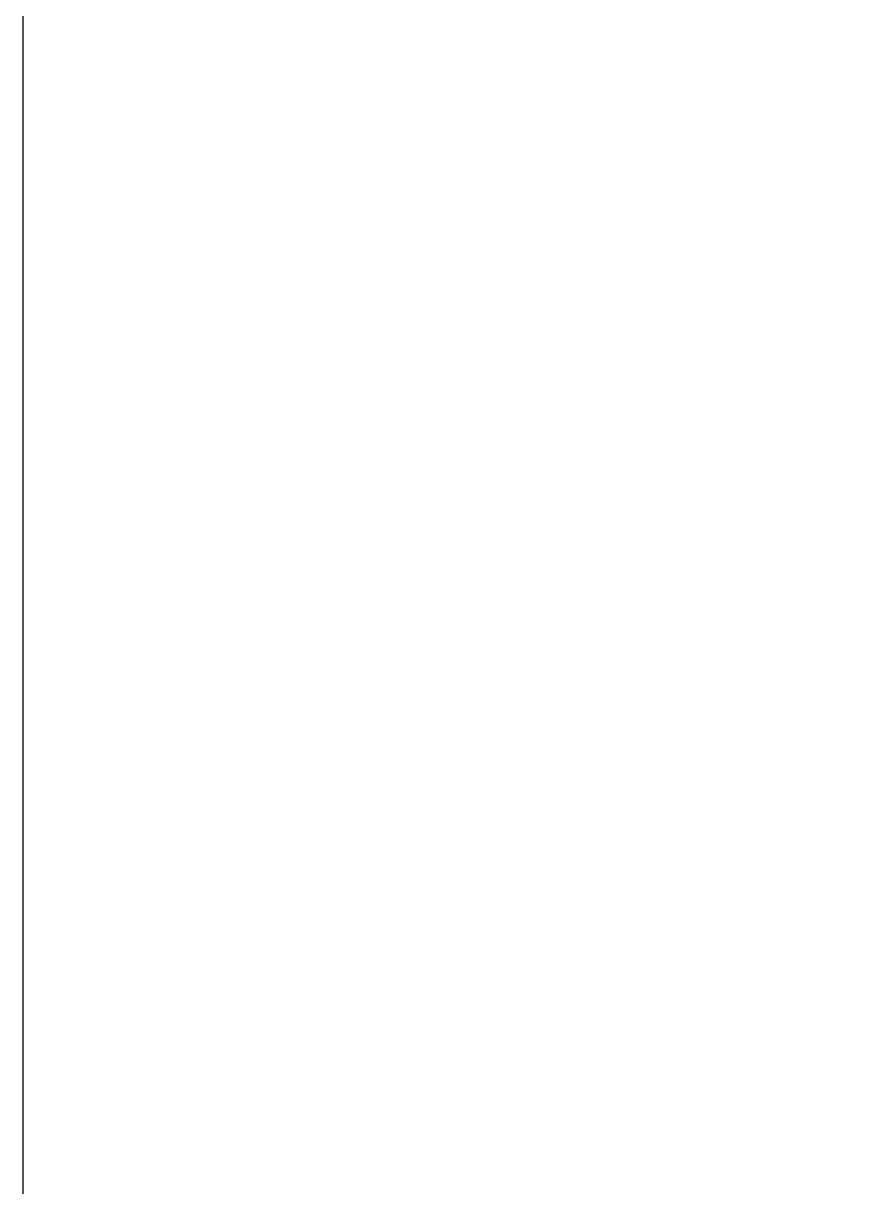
# Model space of a CAD drawing. Header units: millimetres. Extents: x -754 to 578, y -31 to 612.
# Drawn here: x -628.7 to -613.76, y 421.03 to 442.17 of the extents above; entities that cross this region are included whole.
import ezdxf

# ---------------------------------------------------------------- set-up
doc = ezdxf.new("R2010")
doc.units = ezdxf.units.MM
doc.layers.add('Images', color=7, linetype='Continuous')
picture_1 = doc.add_image_def('image14.jpg', size_in_pixel=(520, 700))

msp = doc.modelspace()

# ---------------------------------------------------------------- pictures from other files: only their frames are drawn
at = {"layer": 'Images'}
image = msp.add_image(picture_1, insert=(-628.7007281655219, 314.8202036448919), size_in_units=(220.62857142857138, 297), dxfattribs=at)
image.dxf.flags = 7

doc.saveas('drawing.dxf')
